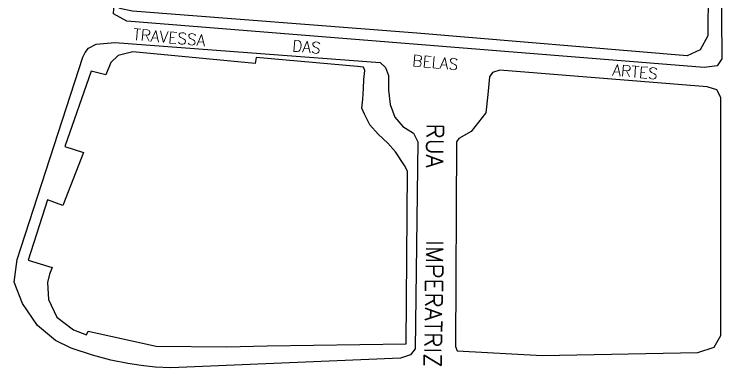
# Model space of a CAD drawing. Header units: millimetres. Extents: x -210 to 1173, y -437 to 320.
# Drawn here: x 309.7 to 435.3, y -108.1 to -45.3 of the extents above; entities that cross this region are included whole.
import ezdxf

# ---------------------------------------------------------------- set-up
doc = ezdxf.new("R2010")
doc.units = ezdxf.units.MM
doc.header["$LTSCALE"] = 0.3
for name, color, linetype in [('330', 254, 'Continuous'), ('500', 254, 'Continuous'), ('551', 255, 'Continuous')]:
    doc.layers.add(name, color=color, linetype=linetype)
doc.styles.add('ROMANS', font='romans.shx')

msp = doc.modelspace()

# ---------------------------------------------------------------- linework, layer by layer
at = {"layer": '330'}
for points in [[(343.757, 7.256, 0), (428.578, 4.339, 0), (433.146, -0.858, 0), (432.772, -49.167, 0), (431.385, -51.687, 0), (429.092, -52.744, 0), (381.176, -48.706, 0), (330.715, -44.793, 0), (328.386, -44.357, 0), (328.073, -43.165, 0)], [(379.232, -103.879, 0), (379.494, -73.207, 0), (378.97, -72.202, 0), (377.371, -69.786, 0), (375.986, -68.235, 0), (374.29, -66.629, 0), (372.812, -65.01, 0), (371.866, -63.125, 0), (371.416, -62.04, 0), (371.539, -60.438, 0), (371.676, -58.551, 0), (371.74, -56.937, 0), (371.911, -55.352, 0), (371.685, -54.74, 0), (370.629, -54.645, 0), (352.625, -53.01, 0), (352.464, -54.126, 0), (330.777, -52.038, 0), (328.161, -52.682, 0), (326.872, -53.943, 0), (325.988, -56.1, 0), (323.371, -55.468, 0), (318.722, -68.829, 0), (322.01, -69.891, 0), (318.327, -79.296, 0), (315.608, -78.314, 0), (312.2, -88.981, 0), (316.437, -90.333, 0), (315.989, -91.468, 0), (315.657, -93.001, 0), (315.808, -96.006, 0), (317.266, -99.149, 0), (320.269, -101.398, 0), (322.525, -102.245, 0), (322.844, -101.639, 0), (334.878, -104.255, 0), (347.356, -104.406, 0), (354.616, -104.221, 0)]]:
    msp.add_polyline3d(points, close=True, dxfattribs=at)
at = {"layer": '500'}
for points in [[(347.878, 9.613, 0), (429.092, 6.649, 0), (431.159, 5.757, 0), (433.48, 4.017, 0), (434.828, 0.477, 0), (435.256, -53.294, 0), (434.428, -54.497, 0), (432.094, -54.799, 0), (329.726, -46.609, 0), (327.317, -45.296, 0), (327.461, -43.391, 0), (342.74, 7.09, 0), (343.948, 8.811, 0), (345.503, 9.509, 0)], [(321.91, -52.998, 0), (322.315, -52.168, 0), (322.911, -51.401, 0), (324.238, -50.68, 0), (327.555, -50.359, 0), (374.631, -53.935, 0), (375.601, -54.811, 0), (376.136, -56.26, 0), (376.124, -58.827, 0), (376.395, -61.407, 0), (377.234, -63.626, 0), (378.684, -65.288, 0), (380.54, -66.452, 0), (381.312, -67.981, 0), (380.858, -104.719, 0), (380.01, -105.839, 0), (378.256, -106.386, 0), (337.525, -108.124, 0), (334.723, -107.999, 0), (332.225, -107.723, 0), (329.873, -107.376, 0), (326.868, -106.776, 0), (323.606, -105.896, 0), (319.855, -104.646, 0), (317.02, -103.298, 0), (313.842, -100.585, 0), (311.167, -96.706, 0), (309.713, -92.91, 0), (310.234, -88.911, 0)], [(395.868, -55.271, 0), (394.555, -55.676, 0), (394.064, -56.451, 0), (393.764, -59.625, 0), (393.385, -62.865, 0), (390.795, -66.198, 0), (388.598, -67.399, 0), (388.208, -68.02, 0), (388.035, -104.363, 0), (388.311, -105.122, 0), (403.371, -105.914, 0), (430.983, -105.385, 0), (433.898, -104.438, 0), (435.057, -102.399, 0), (435.071, -60.123, 0), (434.377, -58.806, 0), (432.662, -58.253, 0)]]:
    msp.add_polyline3d(points, close=True, dxfattribs=at)

# ---------------------------------------------------------------- texts
at = {"layer": '551', "color": 250, "style": 'ROMANS'}
for s, p in [('TRAVESSA', (330.735, -49.89)), ('DAS', (358.981, -51.92)), ('BELAS', (380.298, -54.551)), ('ARTES', (415.778, -56.214))]:
    msp.add_text(s, height=2, rotation=354.95307, dxfattribs=at).set_placement(p)
at = {"layer": '551', "style": 'ROMANS'}
for s, p in [('RUA', (382.917, -64.73)), ('IMPERATRIZ', (382.846, -85.436))]:
    msp.add_text(s, height=3, rotation=268.95307, dxfattribs=at).set_placement(p)

doc.saveas('drawing.dxf')
